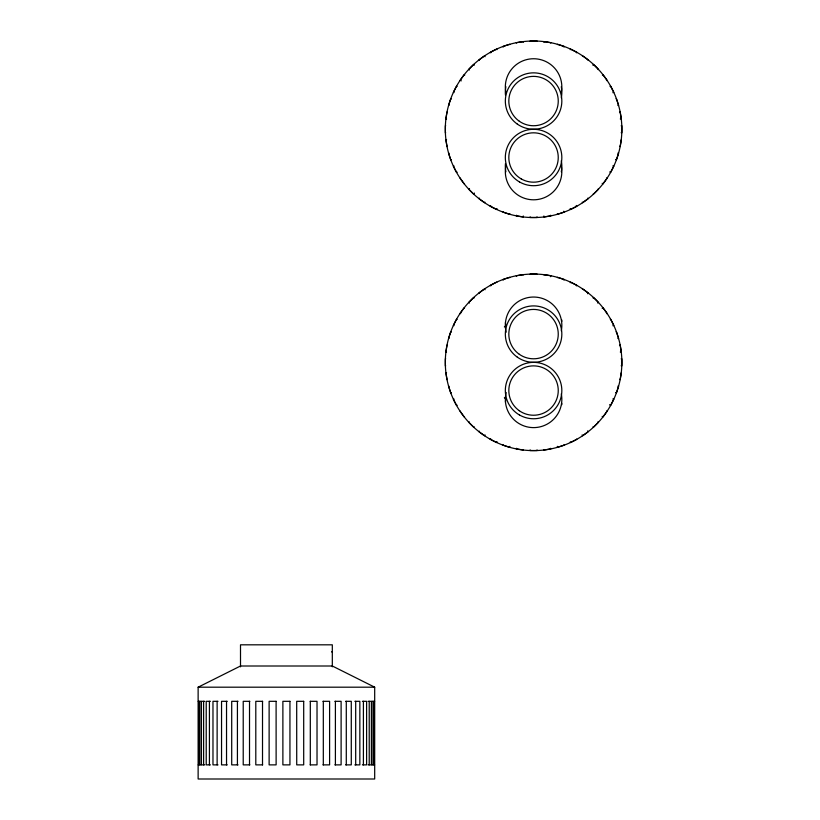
<?xml version="1.0" encoding="UTF-8"?>
<svg xmlns="http://www.w3.org/2000/svg" width="820" height="820" viewBox="0 0 820 820"><rect width="100%" height="100%" fill="white"/><g stroke="black" fill="none" stroke-linecap="round" stroke-linejoin="round"><path stroke-width="1.23" d="M621.263 139.584L620.156 146.565A3.526 3.526 0 0 1 619.541 146.39M621.263 372.639L620.156 379.619A3.526 3.526 0 0 1 619.541 379.445M198.132 687.191L240.506 666.004L332.315 666.004L374.689 687.191L374.689 779L198.132 779L198.132 687.191L374.689 687.191M331.546 651.88L332.315 651.88M198.204 701.315L201.064 701.315M204.744 701.315L201.433 701.315L201.433 764.875L204.744 764.875M210.433 701.315L206.22 701.315L206.22 764.875L210.433 764.875M217.997 701.315L212.974 701.315L212.974 764.875L217.997 764.875M227.242 701.315L221.543 701.315L221.543 764.875L227.242 764.875M238.046 701.315L231.711 701.315L231.711 764.875L238.046 764.875M249.844 701.315L243.222 701.315L243.222 764.875L249.844 764.875M262.646 701.315L255.799 701.315L255.799 764.875L262.646 764.875M310.175 701.315L317.022 701.315L317.022 764.875L310.175 764.875M322.967 701.315L329.599 701.315L329.599 764.875L322.967 764.875M334.867 701.315L341.11 701.315L341.11 764.875L334.867 764.875M345.579 701.315L351.278 701.315L351.278 764.875L345.579 764.875M354.824 701.315L359.847 701.315L359.847 764.875L354.824 764.875M362.389 701.315L366.612 701.315L366.612 764.875L362.389 764.875M368.077 701.315L371.388 701.315L371.388 764.875L368.077 764.875M371.757 701.315L374.617 701.315M198.204 764.875L201.064 764.875M371.757 764.875L374.617 764.875M374.084 701.315L374.084 764.875M372.977 701.315L372.977 764.875M369.215 701.315L369.215 764.875M363.404 701.315L363.404 764.875M355.695 701.315L355.695 764.875M346.286 701.315L346.286 764.875M335.401 701.315L335.401 764.875M332.315 666.834L332.315 644.817L240.506 644.817L240.506 666.834M323.316 701.315L323.316 764.875M310.308 701.315L310.308 764.875M262.513 701.315L262.513 764.875M249.516 701.315L249.516 764.875M237.421 701.315L237.421 764.875M226.535 701.315L226.535 764.875M217.126 701.315L217.126 764.875M209.418 701.315L209.418 764.875M203.616 701.315L203.616 764.875M199.844 701.315L199.844 764.875M198.737 701.315L198.737 764.875M506.083 399.073A45.899 45.899 0 0 1 504.361 397.731M504.361 326.934A45.899 45.899 0 0 1 506.083 325.581M506.186 332.192A28.259 28.259 0 0 1 532.897 297.045A28.259 28.259 0 0 1 561.3 330.839M561.843 320.046A28.259 28.259 0 0 1 561.813 321.45M505.878 325.591A28.259 28.259 0 0 1 505.448 322.588M561.3 393.825A28.259 28.259 0 0 1 532.897 427.609A28.259 28.259 0 0 1 506.186 392.472M505.458 402.128A28.249 28.198 0 0 1 505.889 399.125M561.803 403.255A28.249 28.198 0 0 1 561.833 404.66M445.701 365.843A3.526 3.526 0 0 1 445.383 365.863L445.383 358.801A3.526 3.526 0 0 1 445.701 358.822M446.551 352.046A3.526 3.526 0 0 1 445.916 352.016L447.023 345.046A3.526 3.526 0 0 1 447.33 345.117M448.909 338.506A3.526 3.526 0 0 1 448.612 338.434L450.785 331.71A3.526 3.526 0 0 1 451.369 331.977M453.993 325.653A3.526 3.526 0 0 1 453.388 325.427L456.596 319.144A3.526 3.526 0 0 1 457.13 319.492M460.707 313.65A3.526 3.526 0 0 1 460.153 313.342L464.304 307.623A3.526 3.526 0 0 1 464.54 307.828M469.511 303.021A3.526 3.526 0 0 1 468.722 302.457L473.714 297.465A3.526 3.526 0 0 1 474.114 297.967M479.321 293.519A3.526 3.526 0 0 1 478.89 293.047L484.599 288.896A3.526 3.526 0 0 1 485.03 289.767M490.749 285.872A3.526 3.526 0 0 1 490.401 285.339L496.684 282.131A3.526 3.526 0 0 1 496.807 282.428M503.244 280.112A3.526 3.526 0 0 1 502.978 279.528L509.691 277.344A3.526 3.526 0 0 1 509.763 277.652M516.374 276.063A3.526 3.526 0 0 1 516.303 275.766L523.273 274.659A3.526 3.526 0 0 1 523.303 274.966M537.1 274.433A3.526 3.526 0 0 0 537.12 274.126L530.058 274.126A3.526 3.526 0 0 0 530.079 274.433M550.568 276.688A3.526 3.526 0 0 0 550.876 275.766L543.896 274.659A3.526 3.526 0 0 0 543.875 274.966M563.934 280.112A3.526 3.526 0 0 0 564.201 279.528L557.487 277.344A3.526 3.526 0 0 0 557.415 277.652M576.429 285.872A3.526 3.526 0 0 0 576.778 285.339L570.484 282.131A3.526 3.526 0 0 0 570.269 282.736M587.602 293.724A3.526 3.526 0 0 0 588.288 293.047L582.579 288.896A3.526 3.526 0 0 0 582.415 289.163M597.667 303.021A3.526 3.526 0 0 0 598.457 302.457L593.465 297.465A3.526 3.526 0 0 0 593.065 297.967M606.472 313.65A3.526 3.526 0 0 0 607.025 313.342L602.874 307.623A3.526 3.526 0 0 0 602.188 308.32M612.858 325.724A3.526 3.526 0 0 0 613.78 325.427L610.582 319.144A3.526 3.526 0 0 0 610.305 319.298M617.942 338.558A3.526 3.526 0 0 0 618.567 338.434L616.384 331.71A3.526 3.526 0 0 0 616.097 331.833M620.289 352.016A3.526 3.526 0 0 0 621.263 352.016L620.156 345.046A3.526 3.526 0 0 0 619.541 345.22M621.16 365.781A3.526 3.526 0 0 0 621.796 365.863L621.796 358.801A3.526 3.526 0 0 0 621.16 358.873M615.523 392.503A3.526 3.526 0 0 0 616.384 392.944L618.567 386.23A3.526 3.526 0 0 0 617.942 386.107M609.567 404.69A3.526 3.526 0 0 0 610.582 405.521L613.78 399.227A3.526 3.526 0 0 0 612.858 398.93M602.188 416.345A3.526 3.526 0 0 0 602.874 417.031L607.025 411.322A3.526 3.526 0 0 0 606.472 411.005M593.065 426.697A3.526 3.526 0 0 0 593.465 427.199L598.457 422.208A3.526 3.526 0 0 0 597.954 421.808M582.139 434.897A3.526 3.526 0 0 0 582.579 435.768L588.288 431.617A3.526 3.526 0 0 0 587.602 430.93M570.269 441.929A3.526 3.526 0 0 0 570.484 442.523L576.778 439.325A3.526 3.526 0 0 0 576.614 439.048M557.344 446.346A3.526 3.526 0 0 0 557.487 447.31L564.201 445.127A3.526 3.526 0 0 0 564.088 444.84M543.875 449.688A3.526 3.526 0 0 0 543.896 450.006L550.876 448.899A3.526 3.526 0 0 0 550.702 448.284M530.13 449.903A3.526 3.526 0 0 0 530.058 450.539L537.12 450.539A3.526 3.526 0 0 0 537.049 449.903M523.303 449.688A3.526 3.526 0 0 1 523.273 450.006L516.303 448.899A3.526 3.526 0 0 1 516.477 448.284M509.835 446.346A3.526 3.526 0 0 1 509.691 447.31L502.978 445.127A3.526 3.526 0 0 1 503.09 444.84M496.981 441.601A3.526 3.526 0 0 1 496.684 442.523L490.401 439.325A3.526 3.526 0 0 1 490.749 438.792M485.03 434.897A3.526 3.526 0 0 1 484.599 435.768L478.89 431.617A3.526 3.526 0 0 1 479.321 431.146M474.114 426.697A3.526 3.526 0 0 1 473.714 427.199L468.722 422.208A3.526 3.526 0 0 1 469.224 421.808M464.54 416.827A3.526 3.526 0 0 1 464.304 417.031L460.153 411.322A3.526 3.526 0 0 1 460.42 411.158M457.13 405.162A3.526 3.526 0 0 1 456.596 405.521L453.388 399.227A3.526 3.526 0 0 1 453.993 399.012M451.369 392.678A3.526 3.526 0 0 1 450.785 392.944L448.612 386.23A3.526 3.526 0 0 1 448.909 386.159M447.33 379.547A3.526 3.526 0 0 1 447.023 379.619L445.916 372.639A3.526 3.526 0 0 1 446.551 372.618M561.362 166.47A28.249 28.198 0 0 1 533.584 199.803A28.249 28.198 0 0 1 505.807 166.47M505.807 92.086A28.249 28.198 0 0 1 533.584 58.743A28.249 28.198 0 0 1 561.362 92.086M561.3 86.705A28.259 28.259 0 0 1 561.3 97.785M505.468 95.038A28.259 28.259 0 0 1 505.878 86.705M561.3 160.771A28.259 28.259 0 0 1 561.3 171.851M505.878 171.851A28.259 28.259 0 0 1 505.468 163.518M445.701 132.789A3.526 3.526 0 0 1 445.383 132.809L445.383 125.747A3.526 3.526 0 0 1 445.701 125.767M446.551 118.992A3.526 3.526 0 0 1 445.916 118.961L447.023 111.992A3.526 3.526 0 0 1 447.33 112.063M448.909 105.452A3.526 3.526 0 0 1 448.612 105.38L450.785 98.666A3.526 3.526 0 0 1 451.369 98.933M453.993 92.599A3.526 3.526 0 0 1 453.388 92.373L456.596 86.09A3.526 3.526 0 0 1 457.13 86.438M461.352 80.821A3.526 3.526 0 0 1 460.153 80.288L464.304 74.579A3.526 3.526 0 0 1 464.776 75.01M469.511 69.966A3.526 3.526 0 0 1 468.722 69.403L473.714 64.411A3.526 3.526 0 0 1 474.278 65.2M479.321 60.465A3.526 3.526 0 0 1 478.89 59.993L484.599 55.842A3.526 3.526 0 0 1 485.03 56.713M490.749 52.818A3.526 3.526 0 0 1 490.401 52.285L496.684 49.077A3.526 3.526 0 0 1 496.91 49.682M503.244 47.058A3.526 3.526 0 0 1 502.978 46.474L509.691 44.3A3.526 3.526 0 0 1 509.763 44.598M516.374 43.019A3.526 3.526 0 0 1 516.303 42.712L523.273 41.605A3.526 3.526 0 0 1 523.303 42.24M537.1 41.389A3.526 3.526 0 0 0 537.12 41.072L530.058 41.072A3.526 3.526 0 0 0 530.079 41.389M550.804 43.019A3.526 3.526 0 0 0 550.876 42.712L543.896 41.605A3.526 3.526 0 0 0 543.875 42.24M563.934 47.058A3.526 3.526 0 0 0 564.201 46.474L557.487 44.3A3.526 3.526 0 0 0 557.415 44.598M576.429 52.818A3.526 3.526 0 0 0 576.778 52.285L570.484 49.077A3.526 3.526 0 0 0 570.269 49.682M588.094 60.229A3.526 3.526 0 0 0 588.288 59.993L582.579 55.842A3.526 3.526 0 0 0 582.415 56.108M598.221 69.608A3.526 3.526 0 0 0 598.457 69.403L593.465 64.411A3.526 3.526 0 0 0 592.901 65.2M606.472 80.596A3.526 3.526 0 0 0 607.025 80.288L602.874 74.579A3.526 3.526 0 0 0 602.403 75.01M612.858 92.67A3.526 3.526 0 0 0 613.78 92.373L610.582 86.09A3.526 3.526 0 0 0 610.049 86.438M617.942 105.503A3.526 3.526 0 0 0 618.567 105.38L616.384 98.666A3.526 3.526 0 0 0 616.097 98.779M620.289 118.961A3.526 3.526 0 0 0 621.263 118.961L620.156 111.992A3.526 3.526 0 0 0 619.541 112.166M621.16 132.737A3.526 3.526 0 0 0 621.796 132.809L621.796 125.747A3.526 3.526 0 0 0 621.16 125.819M615.523 159.449A3.526 3.526 0 0 0 616.384 159.89L618.567 153.176A3.526 3.526 0 0 0 617.942 153.053M609.793 171.892A3.526 3.526 0 0 0 610.582 172.466L613.78 166.173A3.526 3.526 0 0 0 612.858 165.886M602.188 183.29A3.526 3.526 0 0 0 602.874 183.977L607.025 178.268A3.526 3.526 0 0 0 606.472 177.95M593.26 193.909A3.526 3.526 0 0 0 593.465 194.145L598.457 189.153A3.526 3.526 0 0 0 598.221 188.948M582.261 202.161A3.526 3.526 0 0 0 582.579 202.714L588.288 198.563A3.526 3.526 0 0 0 587.858 198.091M570.197 208.546A3.526 3.526 0 0 0 570.484 209.469L576.778 206.271A3.526 3.526 0 0 0 576.204 205.482M557.364 213.63A3.526 3.526 0 0 0 557.487 214.256L564.201 212.072A3.526 3.526 0 0 0 563.76 211.211M543.906 215.978A3.526 3.526 0 0 0 543.896 216.951L550.876 215.844A3.526 3.526 0 0 0 550.702 215.229M530.13 216.849A3.526 3.526 0 0 0 530.058 217.484L537.12 217.484A3.526 3.526 0 0 0 537.049 216.849M523.273 215.978A3.526 3.526 0 0 1 523.273 216.951L516.303 215.844A3.526 3.526 0 0 1 516.477 215.229M509.814 213.63A3.526 3.526 0 0 1 509.691 214.256L502.978 212.072A3.526 3.526 0 0 1 503.09 211.785M496.981 208.546A3.526 3.526 0 0 1 496.684 209.469L490.401 206.271A3.526 3.526 0 0 1 490.749 205.738M484.907 202.161A3.526 3.526 0 0 1 484.599 202.714L478.89 198.563A3.526 3.526 0 0 1 479.321 198.091M474.421 193.048A3.526 3.526 0 0 1 473.714 194.145L468.722 189.153A3.526 3.526 0 0 1 469.511 188.59M464.54 183.782A3.526 3.526 0 0 1 464.304 183.977L460.153 178.268A3.526 3.526 0 0 1 460.42 178.104M457.13 172.118A3.526 3.526 0 0 1 456.596 172.466L453.388 166.173A3.526 3.526 0 0 1 453.993 165.958M451.369 159.623A3.526 3.526 0 0 1 450.785 159.89L448.612 153.176A3.526 3.526 0 0 1 448.909 153.104M447.33 146.493A3.526 3.526 0 0 1 447.023 146.565L445.916 139.584A3.526 3.526 0 0 1 446.551 139.564M276.125 701.315L269.124 701.315L269.124 764.875L276.125 764.875L276.104 701.315M289.942 701.315L282.88 701.315L282.88 764.875L289.942 764.875L289.942 701.315M303.697 701.315L296.696 701.315L296.727 764.875L303.697 764.875L303.697 701.315M489.448 438.782A88.273 88.273 0 0 0 621.867 362.327A88.273 88.273 0 0 0 489.448 285.883A88.273 88.273 0 0 0 489.448 438.782M517.328 357.161A28.249 28.198 0 0 0 561.72 336.641A28.249 28.198 0 0 0 521.715 308.515A28.249 28.198 0 0 0 517.328 357.161M519.296 354.281A24.713 24.682 0 0 0 558.153 336.323A24.713 24.682 0 0 0 523.15 311.713A24.713 24.682 0 0 0 519.296 354.281M519.46 414.981A28.249 28.198 0 0 0 561.833 390.556A28.249 28.198 0 0 0 519.46 366.13A28.249 28.198 0 0 0 519.46 414.981M519.296 410.728A24.713 24.682 0 0 0 558.153 392.77A24.713 24.682 0 0 0 523.15 368.159A24.713 24.682 0 0 0 519.296 410.728M519.46 181.927A28.249 28.198 0 0 0 561.833 157.501A28.249 28.198 0 0 0 519.46 133.076A28.249 28.198 0 0 0 519.46 181.927M521.171 178.873A24.713 24.682 0 0 0 558.246 157.501A24.713 24.682 0 0 0 521.171 136.13A24.713 24.682 0 0 0 521.171 178.873M517.328 124.107A28.249 28.198 0 0 0 561.72 103.586A28.249 28.198 0 0 0 521.715 75.46A28.249 28.198 0 0 0 517.328 124.107M519.296 121.227A24.713 24.682 0 0 0 558.153 103.269A24.713 24.682 0 0 0 523.15 78.658A24.713 24.682 0 0 0 519.296 121.227M489.448 205.728A88.273 88.273 0 0 0 621.867 129.273A88.273 88.273 0 0 0 489.448 52.828A88.273 88.273 0 0 0 489.448 205.728"/></g></svg>
